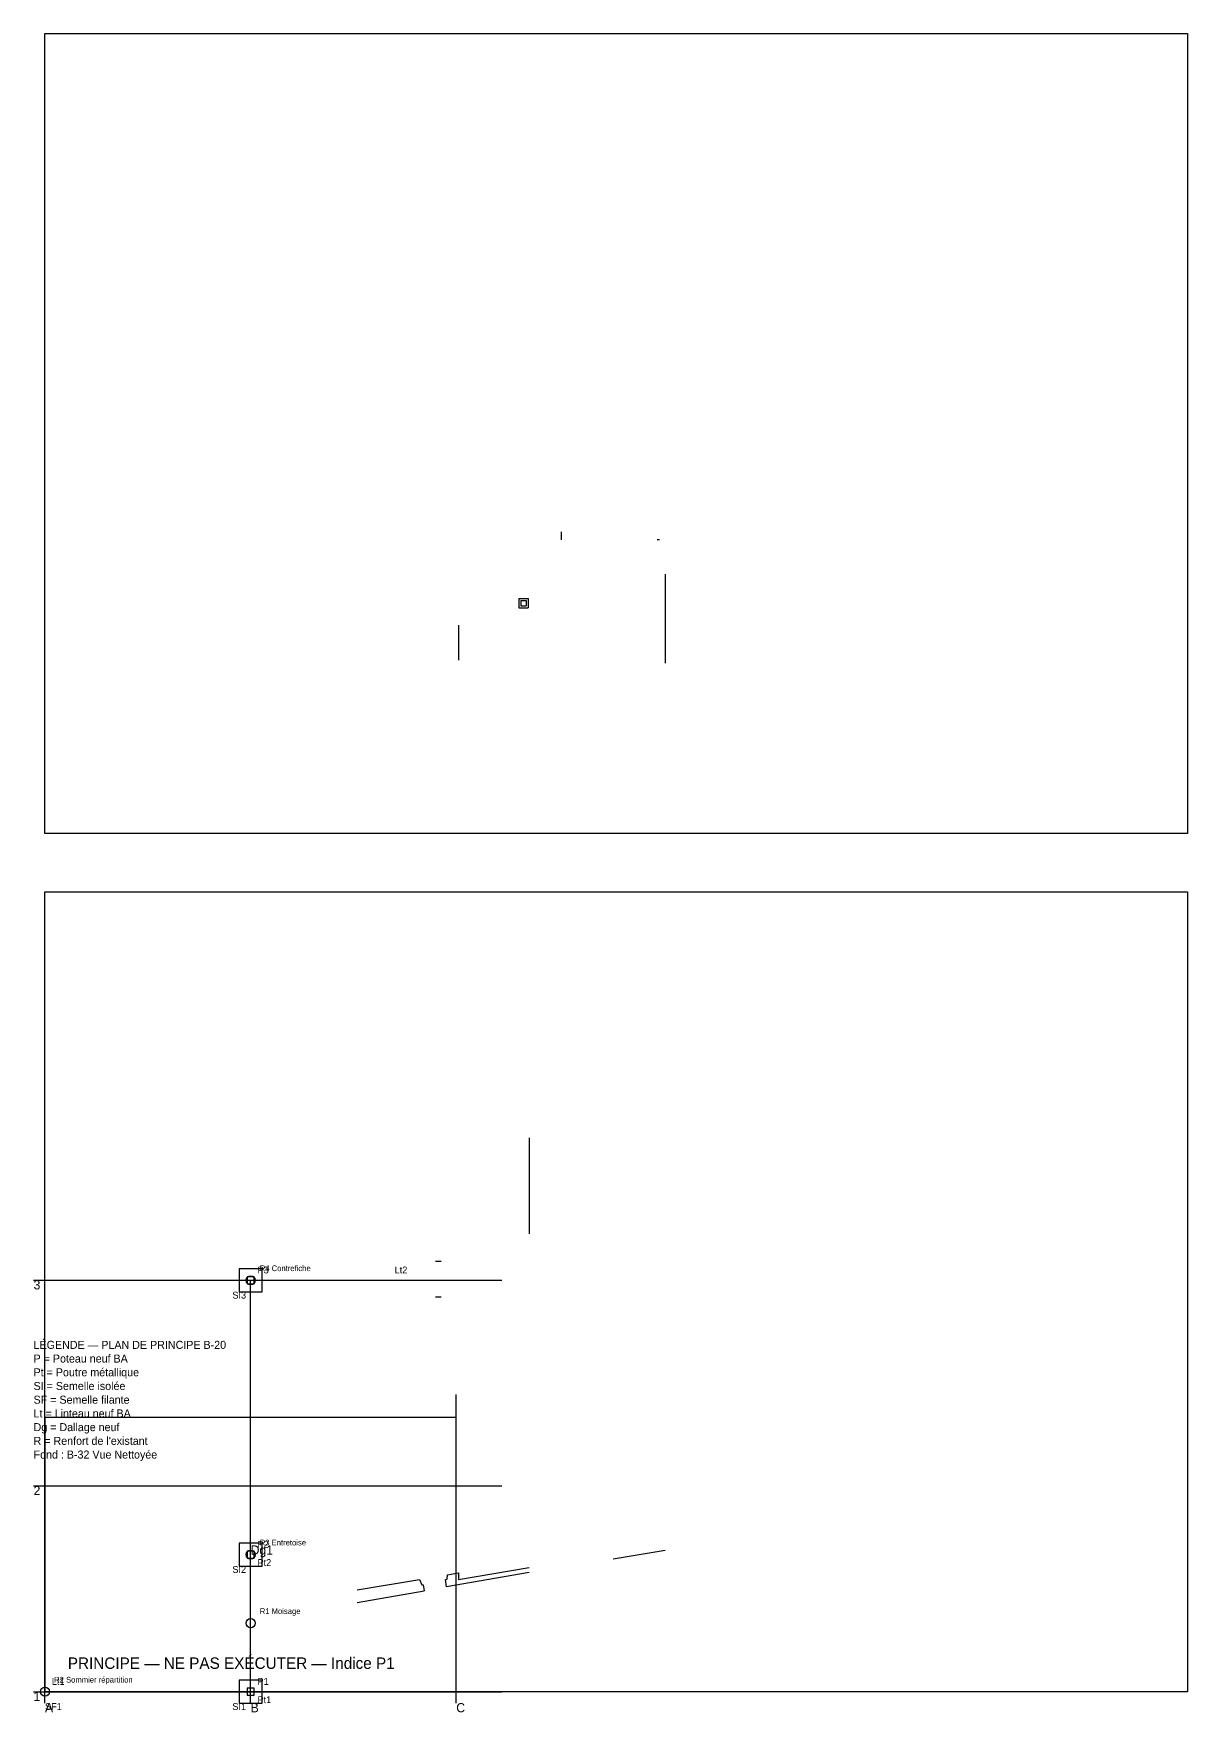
# Model space of a CAD drawing. Header units: metres. Extents: x 0 to 181, y -1 to 73.
# Drawn here: x -0.5 to 50, y -0.9 to 72.5 of the extents above; entities that cross this region are included whole.
import ezdxf

# ---------------------------------------------------------------- set-up
doc = ezdxf.new("R2010")
doc.units = ezdxf.units.M

msp = doc.modelspace()

# ---------------------------------------------------------------- linework, layer by layer
for p, q in [((22.591, 50.747), (22.591, 50.397)), ((26.891, 50.397), (26.791, 50.397)), ((27.141, 48.892), (27.141, 44.992)), ((20.741, 47.822), (21.141, 47.822)), ((20.741, 47.822), (20.741, 47.422)), ((20.821, 47.742), (20.821, 47.502)), ((20.821, 47.742), (21.061, 47.742)), ((21.061, 47.742), (21.061, 47.502)), ((21.141, 47.822), (21.141, 47.422)), ((20.741, 47.422), (21.141, 47.422)), ((20.821, 47.502), (21.061, 47.502)), ((18.091, 46.657), (18.091, 45.122)), ((21.191, 24.232), (21.191, 20.032)), ((17.091, 18.832), (17.341, 18.832)), ((-0.5, 18), (20, 18)), ((9, 6), (9, 18)), ((15, 18), (18, 18)), ((17.091, 17.282), (17.341, 17.282)), ((0, -0.5), (0, 13)), ((9, -0.5), (9, 13)), ((18, -0.5), (18, 13)), ((-0.5, 9), (20, 9)), ((9, 0), (9, 6)), ((27.141, 6.175), (24.862, 5.792)), ((-0.5, 0), (20, 0)), ((0, 0), (18, 0)), ((0, 0), (3, 0))]:
    msp.add_line(p, q)
for points in [[(0, 72.54), (50, 72.54), (50, 37.54), (0, 37.54)], [(0, 35), (50, 35), (50, 0), (0, 0)], [(8.5, 17.5), (9.5, 17.5), (9.5, 18.5), (8.5, 18.5)], [(8.85, 17.85), (9.15, 17.85), (9.15, 18.15), (8.85, 18.15)], [(0, 0), (18, 0), (18, 12), (0, 12)], [(8.5, 5.5), (9.5, 5.5), (9.5, 6.5), (8.5, 6.5)], [(8.85, 5.85), (9.15, 5.85), (9.15, 6.15), (8.85, 6.15)], [(8.5, -0.5), (9.5, -0.5), (9.5, 0.5), (8.5, 0.5)], [(8.85, -0.15), (9.15, -0.15), (9.15, 0.15), (8.85, 0.15)]]:
    msp.add_lwpolyline(points, close=True)
for points in [[(17.575, 4.585), (17.529, 4.904), (17.607, 4.921), (17.619, 5.118), (18.091, 5.196), (18.091, 4.908), (21.191, 5.429)], [(21.194, 5.214), (17.575, 4.585)], [(13.656, 4.46), (16.39, 4.914), (16.492, 4.676), (16.554, 4.682), (16.595, 4.416)], [(13.656, 3.905), (16.595, 4.416)]]:
    msp.add_lwpolyline(points)
for centre in [(9, 18), (9, 6), (9, 3), (0, 0)]:
    msp.add_circle(centre, 0.2)

# ---------------------------------------------------------------- texts
for s, height, p in [('P3', 0.3, (9.3, 18.3)), ('R4 Contrefiche', 0.25, (9.4, 18.4)), ('Lt2', 0.3, (15.3, 18.3)), ('3', 0.4, (-0.5, 17.6)), ('SI3', 0.3, (8.2, 17.2)), ('LÉGENDE — PLAN DE PRINCIPE B-20', 0.35, (-0.5, 15)), ('P = Poteau neuf BA', 0.35, (-0.5, 14.4)), ('Pt = Poutre métallique', 0.35, (-0.5, 13.8)), ('SI = Semelle isolée', 0.35, (-0.5, 13.2)), ('SF = Semelle filante', 0.35, (-0.5, 12.6)), ('Lt = Linteau neuf BA', 0.35, (-0.5, 12)), ('Dg = Dallage neuf', 0.35, (-0.5, 11.4)), ("R = Renfort de l'existant", 0.35, (-0.5, 10.8)), ('Fond : B-32 Vue Nettoyée', 0.35, (-0.5, 10.2)), ('2', 0.4, (-0.5, 8.6)), ('R3 Entretoise', 0.25, (9.4, 6.4)), ('Dg1', 0.4, (9, 6)), ('P2', 0.3, (9.3, 6.3)), ('SI2', 0.3, (8.2, 5.2)), ('Pt2', 0.3, (9.3, 5.5)), ('R1 Moisage', 0.25, (9.4, 3.4)), ('PRINCIPE — NE PAS EXÉCUTER — Indice P1', 0.5, (1, 1)), ('1', 0.4, (-0.5, -0.4)), ('Lt1', 0.3, (0.3, 0.3)), ('R2 Sommier répartition', 0.25, (0.4, 0.4)), ('P1', 0.3, (9.3, 0.3)), ('A', 0.4, (0, -0.9)), ('SF1', 0.3, (0, -0.8)), ('SI1', 0.3, (8.2, -0.8)), ('B', 0.4, (9, -0.9)), ('Pt1', 0.3, (9.3, -0.5)), ('C', 0.4, (18, -0.9))]:
    msp.add_text(s, height=height).set_placement(p)

doc.saveas('drawing.dxf')
